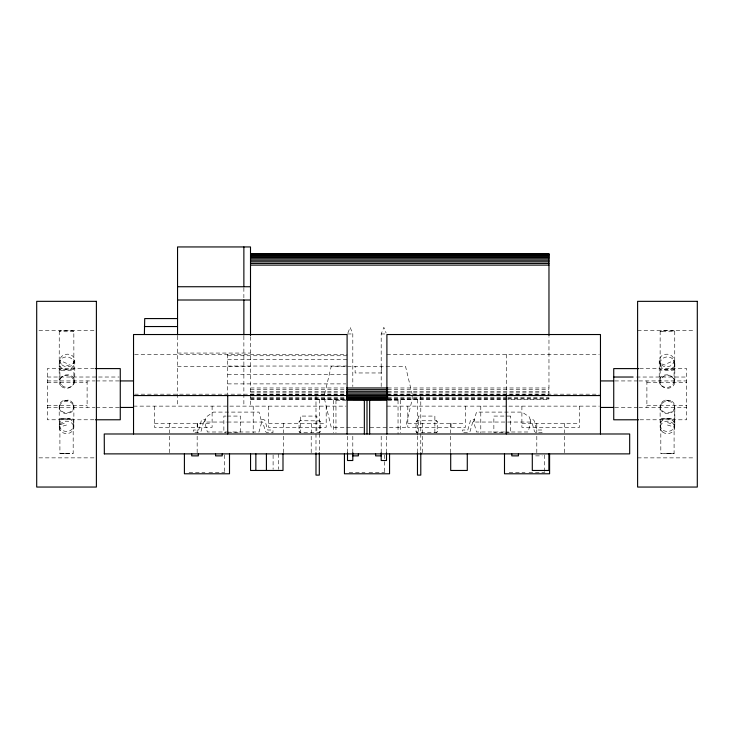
<?xml version="1.0" encoding="UTF-8"?>
<svg xmlns="http://www.w3.org/2000/svg" width="734" height="734" viewBox="0 0 734 734"><rect width="100%" height="100%" fill="white"/><g stroke="black" fill="none" stroke-linecap="round" stroke-linejoin="round"><path stroke-width="0.55" stroke-dasharray="3.67 2.75" d="M299.068 431.335A1.33 1.33 0 0 0 300.399 432.656L299.068 431.335L299.077 421.876L300.399 420.72L319.629 420.894L320.29 422.041L320.29 431.335L318.969 432.656A1.33 1.33 0 0 0 320.29 431.335M416.059 422.041L417.389 420.72L436.464 420.821L437.281 422.041L437.18 431.84L435.959 432.656L416.875 432.555L416.068 431.5L416.059 422.041A1.33 1.33 0 0 1 417.389 420.72M660.095 363.385L661.077 360.155L662.251 358.816A7.358 6.459 0 0 1 672.656 358.816L673.83 360.155A7.358 6.459 0 0 1 669.362 369.633A7.358 6.459 0 0 1 660.095 363.385L667.454 365.853M228.696 431.996L207.364 431.996L204.667 422.041L205.098 419.389L203.63 419.389A2.652 2.652 0 0 0 200.978 422.041L198.703 430.005L193.391 430.005L193.391 432.656L198.703 432.656A2.652 2.652 0 0 0 201.355 430.005L203.63 422.041L226.347 422.041M504.524 431.996L476.458 431.996L473.76 422.041L474.192 419.389L472.724 419.389A2.652 2.652 0 0 0 470.072 422.041L467.797 430.005L462.484 430.005L462.484 432.656L467.797 432.656A2.652 2.652 0 0 0 470.448 430.005L472.724 422.041L531.838 422.041L534.113 430.005A2.652 2.652 0 0 0 536.774 432.656L542.077 432.656L542.077 430.005L536.774 430.005L534.499 422.041A2.652 2.652 0 0 0 531.838 419.389L530.37 419.389L530.801 422.041L528.104 431.996L505.653 431.996M324.611 394.186L331.245 366.33L405.526 366.33L412.159 394.186M204.667 422.041L206.015 417.068L213.355 412.095L259.01 412.095L261.708 422.041L259.01 431.996L229.825 431.996M473.76 422.041L476.458 412.095L522.113 412.095L529.453 417.068L530.801 422.041M347.879 333.016L350.155 327.336L352.806 333.961L352.806 386.57M381.194 386.57L381.194 333.961L383.845 327.336L386.121 333.016M667.454 363.376L674.087 360.486L674.087 381.129M63.252 400.636L62.867 400.782A7.358 6.459 0 0 0 61.344 410.948A7.358 6.459 0 0 0 72.923 409.609A7.358 6.459 0 0 0 68.455 400.131L63.252 400.636L68.455 400.131M59.188 425.014A7.358 6.459 0 0 1 68.455 418.775A7.358 6.459 0 0 1 72.923 428.252L71.749 429.592A7.358 6.459 0 0 1 61.344 429.592L59.436 426.693L59.188 425.014L66.546 422.527M66.546 365.844L73.905 363.376L72.923 360.146L71.749 358.807A7.358 6.459 0 0 0 61.344 358.807L60.17 360.146A7.358 6.459 0 0 0 64.638 369.624A7.358 6.459 0 0 0 73.905 363.376M66.546 425.014L59.252 427.16L59.188 406.379M59.913 418.875L73.18 418.875L73.18 453.355L66.546 453.511L59.913 453.355L59.913 418.875L73.18 418.875M660.82 418.885L674.087 418.885L674.087 453.364L667.454 453.52L660.82 453.364L660.82 418.885L674.087 418.885M665.545 400.14L671.133 400.792A7.358 6.459 0 0 1 672.656 410.957A7.358 6.459 0 0 1 661.077 409.618A7.358 6.459 0 0 1 665.545 400.14L670.748 400.645M38.957 330.52L96.393 330.52M637.607 330.529L695.043 330.529M347.503 333.961L352.806 333.961M381.194 333.961L386.497 333.961M177.545 353.063L250.505 353.063M134.671 354.394L347.099 354.394M386.901 354.394L599.329 354.394M227.714 355.751L347.099 355.751M227.714 359.724L347.099 359.724M227.714 366.046L347.099 366.046M177.545 366.33L250.505 366.33M94.31 368.587L47.315 368.596L47.315 419.775L94.356 419.775M639.69 368.606L686.685 368.606L686.685 419.793L639.644 419.784M227.714 374.294L347.099 374.294M47.315 377.019L97.466 377.019M98.613 377.019L119.128 377.019M636.534 377.028L686.685 377.028M47.315 380.928L95.108 380.928M96.255 380.928L119.128 380.928M614.872 380.937L637.745 380.937M638.892 380.937L686.685 380.937M47.315 382.698L87.107 382.698M646.893 382.708L686.685 382.708M227.714 383.891L345.962 383.891M250.505 387.965L345.42 387.965M387.736 387.965L548.968 387.965M250.505 389.662L345.42 389.662M387.736 389.662L548.968 389.662M250.505 391.305L345.42 391.305M387.736 391.305L548.968 391.305M250.505 392.864L345.42 392.864M387.736 392.864L548.968 392.864M134.671 394.186L346.219 394.186M386.901 394.186L599.329 394.186M250.505 394.305L345.42 394.305M387.736 394.305L548.968 394.305L548.968 336.778M250.505 397.718L345.42 397.718M387.736 397.718L506.662 397.718M507.8 397.718L548.968 397.718L548.968 399.379L507.8 399.379M250.505 398.489L345.42 398.489M387.736 398.489L506.662 398.489M507.8 398.489L548.968 398.489M250.505 399.039L345.42 399.039M387.736 399.039L506.662 399.039M507.8 399.039L548.968 399.039M250.505 399.379L345.42 399.379M387.736 399.379L506.662 399.379M315.987 399.498L346.219 399.498M388.286 399.498L420.784 399.498M346.182 400.287L333.309 400.287L333.309 432.858M387.818 400.287L400.691 400.287L400.691 432.858M47.315 405.673L87.107 405.673M646.893 405.682L686.685 405.682M133.533 406.131L346.053 406.131M386.901 406.131L599.421 406.131M47.315 407.453L95.108 407.453M96.255 407.453L119.128 407.453M614.872 407.462L637.745 407.462M638.892 407.462L686.685 407.462M226.072 416.077L223.861 416.077L223.861 432.656L226.072 432.656M227.182 416.077L240.44 416.077L240.44 432.656L227.182 432.656M227.485 422.041L262.754 422.041L265.029 430.005A2.652 2.652 0 0 0 267.681 432.656L272.984 432.656L272.984 430.005L267.681 430.005L265.405 422.041A2.652 2.652 0 0 0 262.754 419.389L261.276 419.389L261.708 422.041M154.452 423.371L212.108 423.371M268.534 423.371L326.19 423.371M407.81 423.371L465.466 423.371M521.892 423.371L579.548 423.371M363.247 427.353L331.245 427.353L324.611 399.498L324.611 395.25M370.101 427.353L405.526 427.353L412.159 399.498L412.159 395.25M66.546 453.355L59.913 453.355L73.18 453.355M667.454 453.364L674.087 453.364L660.82 453.364M535.664 455.869L542.298 455.869M38.957 457.86L96.393 457.86M637.607 457.869L695.043 457.869M189.051 472.448L204.97 472.448M208.942 472.448L224.861 472.448M349.09 472.448L365.009 472.448M368.991 472.448L384.91 472.448M509.139 472.448L525.058 472.448M529.03 472.448L544.949 472.448M667.454 425.023L674.748 427.17L674.748 407.205M667.454 422.536L674.812 425.032L673.83 428.261L672.656 429.601A7.358 6.459 0 0 1 662.251 429.601L661.077 428.261A7.358 6.459 0 0 1 665.545 418.784A7.358 6.459 0 0 1 674.812 425.032L674.812 406.388M66.546 363.367L59.913 360.477L59.913 381.12M674.812 363.385L674.812 381.845A7.358 6.459 0 0 1 663.775 387.442A7.358 6.459 0 0 1 663.775 376.248A7.358 6.459 0 0 1 674.812 381.845M674.748 331.19L674.748 369.771A7.294 0.578 0 0 1 663.802 370.275A7.294 0.578 0 0 1 663.802 369.266A7.294 0.578 0 0 1 674.748 369.771M660.16 331.19L660.095 381.845M660.095 406.388L660.16 427.638M659.233 360.486L659.233 381.129M646.893 380.937L646.893 407.462M579.548 406.131L579.548 427.353L521.892 427.353L521.892 406.131M564.648 423.371L564.648 432.922M564.639 436.198L564.639 453.878M544.665 454.988L544.665 472.678M536.793 423.371L536.793 432.922M536.802 436.198L536.802 453.878M506.286 354.394L506.286 394.186M480.788 406.131L480.788 432.867M465.466 406.131L465.466 427.353L407.81 427.353L407.81 406.131M451.052 423.371L451.052 427.353M450.548 423.371L450.548 432.922M450.566 436.198L450.566 453.878M434.877 432.656L434.877 416.077L418.297 416.077L418.297 432.656M422.729 423.371L422.729 432.922M422.711 436.198L422.711 453.878M420.784 395.25L420.784 432.941M420.784 433.776L420.784 452.768M417.472 399.498L417.472 435.005M417.472 436.005L417.472 452.768M398.039 400.287L398.039 433.987M386.497 436.198L386.497 452.777M384.616 454.988L384.616 460.512M384.616 461.622L384.616 472.678M381.652 366.33L381.652 372.964L355.118 372.964L355.118 366.33M381.194 436.198L381.194 452.777M352.806 436.198L352.806 452.777M347.503 436.198L347.503 452.777M335.961 400.287L335.961 432.858M326.19 406.131L326.19 427.353L268.534 427.353L268.534 406.131M319.308 399.498L319.308 432.656L300.289 432.656L300.289 416.077L316.868 416.077L316.868 432.656M319.308 433.776L319.308 452.768M315.987 395.25L315.987 432.656M315.987 433.776L315.987 452.768M311.28 423.371L311.28 432.922M311.207 436.198L311.207 453.878M283.517 436.198L283.517 453.878M283.434 423.371L283.434 432.922M278.406 453.878L278.406 469.356M273.103 454.988L273.103 469.356M253.212 406.131L253.212 432.867M250.505 336.778L250.505 406.131M243.871 287.847L243.871 297.793M243.871 336.135L243.871 406.131M227.714 354.394L227.714 394.186M224.576 454.988L224.576 472.678M212.108 406.131L212.108 427.353L154.452 427.353L154.452 406.131M197.694 423.371L197.694 427.353M197.189 423.371L197.189 432.922M197.162 436.198L197.162 453.878M177.545 336.135L177.545 406.131M169.389 436.198L169.389 453.878M169.37 423.371L169.37 432.922M87.107 380.928L87.107 407.453M74.767 360.477L74.767 381.12M73.84 331.181A7.294 0.578 0 0 1 62.895 331.685A7.294 0.578 0 0 1 62.895 330.676A7.294 0.578 0 0 1 73.84 331.181L73.905 381.836M73.905 406.379L73.84 427.628A7.294 6.23 0 0 1 62.665 432.665A7.294 6.23 0 0 1 63.133 421.885A7.294 6.23 0 0 1 73.84 427.628M59.252 331.181L59.188 381.836M299.068 422.041A1.33 1.33 0 0 1 300.399 420.72M318.969 420.72A1.33 1.33 0 0 1 320.29 422.041M417.389 432.656A1.33 1.33 0 0 1 416.059 431.335M437.281 431.335A1.33 1.33 0 0 1 435.959 432.656M435.959 420.72A1.33 1.33 0 0 1 437.281 422.041M662.105 403.205L661.004 404.526A7.294 6.23 0 0 0 667.087 413.655A7.294 6.23 0 0 0 674.216 405.085A7.294 6.23 0 0 0 662.105 403.205M510.451 416.077L493.863 416.077L493.863 432.656L510.451 432.656L510.451 416.077M72.996 404.517L71.895 403.186A7.294 6.23 0 0 0 59.784 405.076A7.294 6.23 0 0 0 66.913 413.646A7.294 6.23 0 0 0 72.996 404.517M661.407 364.972A7.432 6.34 0 0 0 673.83 362.128A7.432 6.34 0 0 0 664.738 354.357A7.432 6.34 0 0 0 661.407 364.972M661.407 385.616A7.432 6.34 0 0 0 673.83 382.772A7.432 6.34 0 0 0 664.738 375.001A7.432 6.34 0 0 0 661.407 385.616M662.297 331.603A7.294 0.578 0 0 0 674.5 331.337A7.294 0.578 0 0 0 665.564 330.63A7.294 0.578 0 0 0 662.297 331.603M662.49 431.968A7.294 6.23 0 0 0 674.564 428.784A7.294 6.23 0 0 0 665.307 421.454A7.294 6.23 0 0 0 662.49 431.968M62.087 364.954A7.432 6.34 0 0 0 74.519 362.119A7.432 6.34 0 0 0 65.418 354.348A7.432 6.34 0 0 0 62.087 364.954M62.087 385.607A7.432 6.34 0 0 0 74.519 382.763A7.432 6.34 0 0 0 65.418 374.991A7.432 6.34 0 0 0 62.087 385.607M61.39 370.175A7.294 0.578 0 0 0 73.593 369.908A7.294 0.578 0 0 0 64.656 369.202A7.294 0.578 0 0 0 61.39 370.175M61.344 386.405A7.358 6.459 0 0 0 73.657 383.506A7.358 6.459 0 0 0 64.638 375.588A7.358 6.459 0 0 0 61.344 386.405"/><path stroke-width="1.1" d="M144.387 334.493L144.717 318.574L177.545 318.574M250.505 253.689L548.968 253.689L548.968 335.64M250.505 254.028L548.968 254.028M250.505 254.588L548.968 254.588M250.505 255.359L548.968 255.359M250.505 256.322L548.968 256.322M250.505 257.46L548.968 257.46M250.505 258.772L548.968 258.772M250.505 260.212L548.968 260.212M250.505 261.772L548.968 261.772M250.505 263.414L548.968 263.414M250.505 265.112L548.968 265.112M177.545 286.737L250.505 286.737M177.545 300.004L250.505 300.004M144.387 326.538L177.545 326.538M95.438 368.587L120.266 368.596L120.266 419.775L95.484 419.775M638.562 368.606L613.734 368.606L613.734 419.793L638.516 419.784M613.734 377.028L633.112 377.028M120.266 380.928L133.533 380.928M600.467 380.928L613.734 380.928M346.567 387.965L387.736 387.965M346.567 389.662L387.736 389.662M346.567 391.305L387.736 391.305M346.567 392.864L387.736 392.864M346.567 394.305L387.736 394.305M133.533 395.562L600.467 395.562M346.567 396.755L387.736 396.755M346.567 397.718L387.736 397.718M346.567 398.489L387.736 398.489M346.567 399.039L387.736 399.039M346.567 399.379L387.736 399.379M353.036 399.498L381.46 399.498M347.31 400.287L386.69 400.287M120.266 407.453L133.533 407.453M600.467 407.453L613.734 407.453M104.246 453.878L629.68 453.878L629.68 433.987L104.246 433.987L104.347 453.878M352.852 455.869L358.375 455.869L358.375 453.878M381.148 455.869L375.624 455.869L375.624 453.878M600.467 433.987L600.467 334.53L386.901 334.53L386.901 433.987M549.592 453.878L549.592 473.779L504.497 473.779L504.497 453.878M548.876 453.878L548.876 470.466L532.297 470.466L532.297 453.878M518.424 453.878L518.424 455.869L511.791 455.869L511.791 453.878M506.286 395.332L506.286 433.987M467.283 453.878L467.283 470.466L450.704 470.466L450.704 453.878M420.784 452.768L420.784 475.109L417.472 475.109L417.472 452.768M389.552 453.878L389.552 473.779L344.448 473.779L344.448 453.878M386.497 452.777L386.497 460.512L381.194 460.512L381.194 452.777M369.652 400.287L369.652 433.987M367 400.287L367 433.987M364.348 400.287L364.348 433.987M352.806 452.777L352.806 460.512L347.503 460.512L347.503 452.777M347.099 433.987L347.099 334.53L133.533 334.53L133.533 433.987M319.308 452.768L319.308 475.109L315.987 475.109L315.987 452.768M282.994 453.878L282.994 470.466L250.551 470.466L250.551 453.878M266.414 453.878L266.414 470.466M255.854 453.878L255.854 470.466M250.505 335.64L250.505 246.945L177.545 246.945L177.545 335.007M243.871 246.945L243.871 286.737M243.871 300.004L243.871 335.007M229.503 453.878L229.503 473.779L184.408 473.779L184.408 453.878M227.714 395.332L227.714 433.987M222.209 453.878L222.209 455.869L215.576 455.869L215.576 453.878M198.336 453.878L198.336 455.869L191.702 455.869L191.702 453.878M96.393 301.335L36.7 301.335L36.7 487.046L96.393 487.046L96.393 301.335M697.3 301.344L637.607 301.344L637.607 487.055L697.3 487.055L697.3 301.344"/></g></svg>
